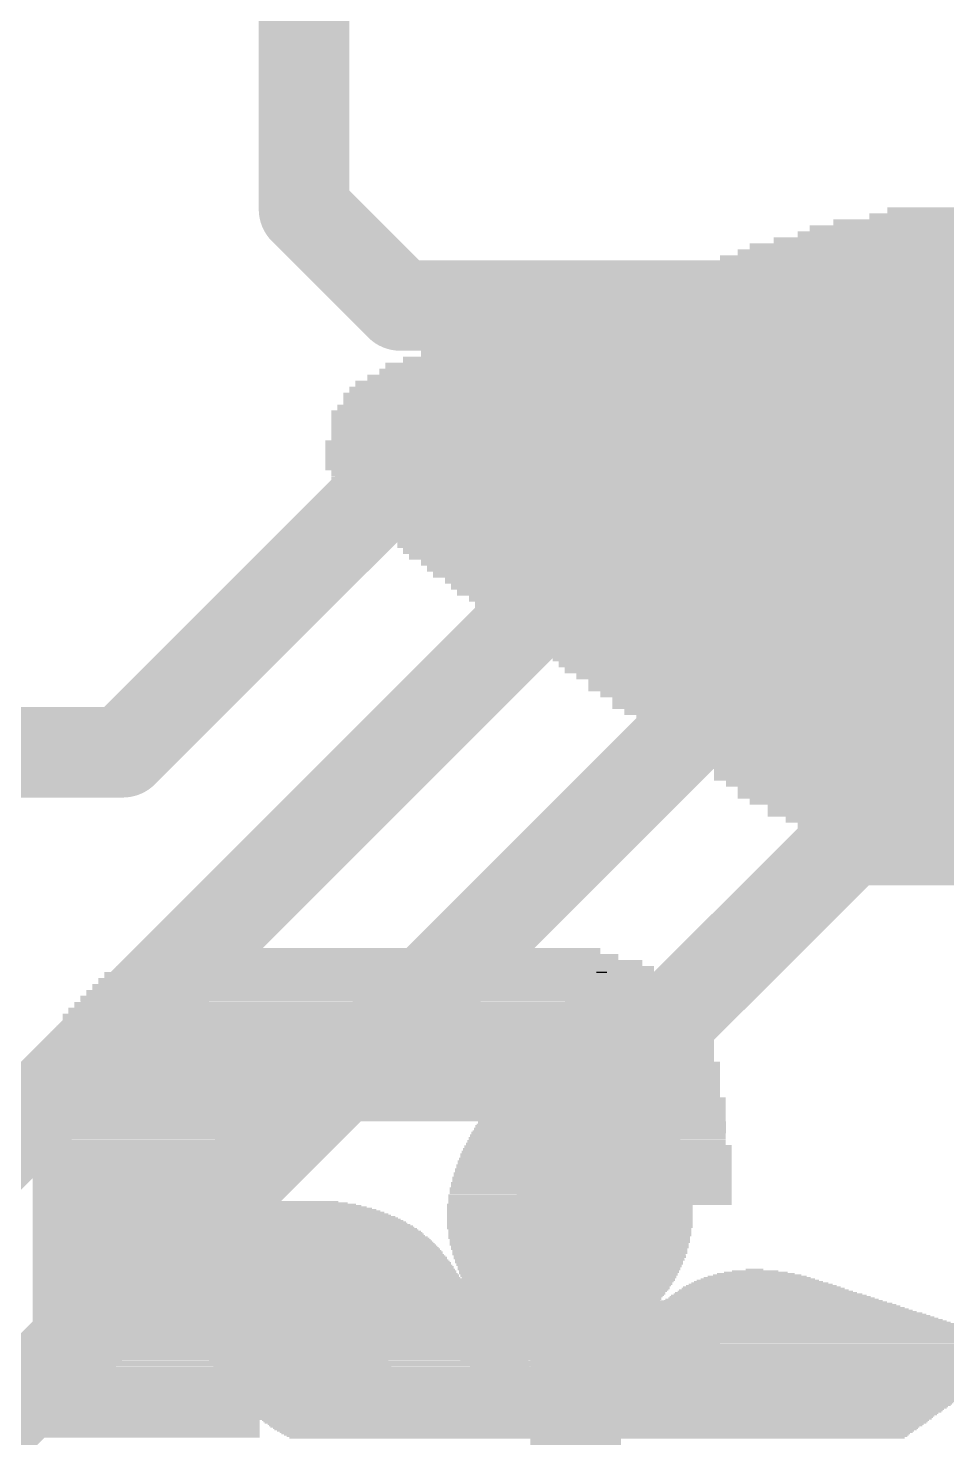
# Model space of a CAD drawing. Extents: x -0.1 to 28.1, y -0.3 to 17.1.
# Drawn here: x 16.244 to 18.821, y 7.22 to 11.176 of the extents above; entities that cross this region are included whole.
import ezdxf

# ---------------------------------------------------------------- set-up
doc = ezdxf.new("R2010")
doc.units = 0
for name, color, linetype in [('1', 12, 'CONTINUOUS'), ('16', 132, 'CONTINUOUS'), ('21', 40, 'CONTINUOUS'), ('22', 4, 'CONTINUOUS')]:
    doc.layers.add(name, color=color, linetype=linetype)

# ---------------------------------------------------------------- blocks, each defined once
blk = doc.blocks.new('RECT')
blk.add_solid([(-0.5, -0.5), (0.5, -0.5), (-0.5, 0.5), (0.5, 0.5)])

msp = doc.modelspace()

# ---------------------------------------------------------------- linework, layer by layer
at = {"layer": '1', "const_width": 0.254}
for points in [[(17.018, 10.668), (17.018, 11.684)], [(17.018, 10.668), (17.288, 10.398)], [(19.4769, 10.398), (17.288, 10.398)], [(17.264, 9.898), (16.51, 9.144)], [(19.4769, 9.898), (17.264, 9.898)], [(16.51, 9.144), (15.306, 9.144)], [(18.55, 8.898), (17.78, 8.128)], [(19.4769, 8.898), (18.55, 8.898)], [(17.78, 1.778), (17.78, 8.128)]]:
    msp.add_lwpolyline(points, dxfattribs=at)
at = {"layer": '1', "const_width": 0.127}
for points in [[(17.0629, 10.7129, 1), (16.9731, 10.6231)], [(16.9545, 10.668, 1), (17.0815, 10.668)], [(17.288, 10.4615, 1), (17.288, 10.3345)], [(17.2431, 10.3531, 1), (17.3329, 10.4429)], [(17.264, 9.9615, 1), (17.264, 9.8345)], [(17.3089, 9.8531, 1), (17.2191, 9.9429)], [(16.51, 9.0805, 1), (16.51, 9.2075)], [(16.4651, 9.1889, 1), (16.5549, 9.0991)], [(18.55, 8.9615, 1), (18.55, 8.8345)], [(18.5949, 8.8531, 1), (18.5051, 8.9429)], [(17.8435, 8.128, 1), (17.7165, 8.128)], [(17.7351, 8.1729, 1), (17.8249, 8.0831)]]:
    msp.add_lwpolyline(points, format="xyb", dxfattribs=at)
at = {"layer": '16', "const_width": 0.254}
for points in [[(18.542, 10.414), (13.97, 5.842)], [(25.146, 10.414), (18.542, 10.414)], [(14.224, 5.334), (18.796, 9.906)], [(18.796, 9.906), (26.162, 9.906)]]:
    msp.add_lwpolyline(points, dxfattribs=at)
at = {"layer": '16', "const_width": 0.127}
for points in [[(18.542, 10.4775, 1), (18.542, 10.3505)], [(18.5869, 10.3691, 1), (18.4971, 10.4589)], [(18.796, 9.9695, 1), (18.796, 9.8425)], [(18.8409, 9.8611, 1), (18.7511, 9.9509)]]:
    msp.add_lwpolyline(points, format="xyb", dxfattribs=at)

# ---------------------------------------------------------------- block references
at = {"layer": '21'}
for p, xscale, yscale in [((17.8569, 8.5077), 0.1143, 0.0038), ((17.8588, 8.5115), 0.1029, 0.0038), ((17.8569, 8.5153), 0.0915, 0.0039), ((17.8568, 8.5192), 0.0762, 0.0038), ((17.8569, 8.523), 0.0609, 0.0038), ((17.853, 8.5268), 0.0305, 0.0038), ((17.853, 8.4658), 0.1753, 0.0038), ((17.855, 8.4734), 0.1715, 0.0038), ((17.855, 8.4696), 0.1715, 0.0038), ((17.8549, 8.4772), 0.1638, 0.0039), ((17.8568, 8.4811), 0.16, 0.0038), ((17.8568, 8.4849), 0.1524, 0.0038), ((17.8568, 8.4925), 0.1448, 0.0038), ((17.8568, 8.4887), 0.1448, 0.0038), ((17.8569, 8.4963), 0.1371, 0.0038), ((17.8569, 8.5001), 0.1295, 0.0038), ((17.8569, 8.5039), 0.1219, 0.0038), ((17.8473, 8.4315), 0.2172, 0.0038), ((17.8473, 8.4277), 0.2172, 0.0038), ((17.8473, 8.4353), 0.2096, 0.0038), ((17.8492, 8.4391), 0.2058, 0.0039), ((17.8512, 8.443), 0.2019, 0.0038), ((17.8493, 8.4468), 0.1981, 0.0038), ((17.8512, 8.4506), 0.1943, 0.0038), ((17.8512, 8.4582), 0.1867, 0.0038), ((17.853, 8.4544), 0.1905, 0.0038), ((17.853, 8.462), 0.1829, 0.0038), ((17.8377, 8.3896), 0.2591, 0.0038), ((17.8397, 8.3858), 0.2629, 0.0038), ((17.8397, 8.3934), 0.2552, 0.0038), ((17.8416, 8.3972), 0.2514, 0.0038), ((17.8416, 8.4049), 0.2438, 0.0038), ((17.8416, 8.401), 0.2438, 0.0039), ((17.8435, 8.4087), 0.24, 0.0038), ((17.8435, 8.4125), 0.2324, 0.0038), ((17.8454, 8.4201), 0.2286, 0.0038), ((17.8454, 8.4163), 0.2286, 0.0038), ((17.8454, 8.4239), 0.221, 0.0038), ((17.8302, 8.3515), 0.2972, 0.0038), ((17.8321, 8.3477), 0.301, 0.0038), ((17.8321, 8.3553), 0.2934, 0.0038), ((17.834, 8.3591), 0.2896, 0.0038), ((17.8321, 8.3629), 0.2857, 0.0039), ((17.834, 8.3668), 0.2819, 0.0038), ((17.8359, 8.3706), 0.2781, 0.0038), ((17.8359, 8.3782), 0.2705, 0.0038), ((17.8359, 8.3744), 0.2705, 0.0038), ((17.8377, 8.382), 0.2667, 0.0038), ((17.8225, 8.3096), 0.3429, 0.0038), ((17.8245, 8.3134), 0.3391, 0.0038), ((17.8245, 8.3172), 0.3315, 0.0038), ((17.8264, 8.3248), 0.3277, 0.0039), ((17.8264, 8.321), 0.3277, 0.0038), ((17.8264, 8.3287), 0.3201, 0.0038), ((17.8283, 8.3363), 0.3163, 0.0038), ((17.8283, 8.3325), 0.3163, 0.0038), ((17.8283, 8.3401), 0.3086, 0.0038), ((17.8302, 8.3439), 0.3048, 0.0038), ((17.8149, 8.2715), 0.381, 0.0038), ((17.8149, 8.2677), 0.381, 0.0038), ((17.8168, 8.2753), 0.3772, 0.0038), ((17.8168, 8.2829), 0.3696, 0.0038), ((17.8187, 8.2791), 0.3734, 0.0038), ((17.8188, 8.2867), 0.3657, 0.0039), ((17.8207, 8.2906), 0.3619, 0.0038), ((17.8207, 8.2982), 0.3543, 0.0038), ((17.8207, 8.2944), 0.3543, 0.0038), ((17.8225, 8.302), 0.3505, 0.0038), ((17.8225, 8.3058), 0.3429, 0.0038), ((17.8073, 8.2296), 0.4268, 0.0038), ((17.8073, 8.2334), 0.4191, 0.0038), ((17.8093, 8.241), 0.4153, 0.0038), ((17.8093, 8.2372), 0.4153, 0.0038), ((17.8092, 8.2448), 0.4076, 0.0038), ((17.8111, 8.2486), 0.4038, 0.0039), ((17.8111, 8.2563), 0.3962, 0.0038), ((17.813, 8.2525), 0.4, 0.0038), ((17.813, 8.2601), 0.3924, 0.0038), ((17.8149, 8.2639), 0.3886, 0.0038), ((17.7978, 8.1877), 0.4686, 0.0038), ((17.7997, 8.1915), 0.4648, 0.0038), ((17.8016, 8.1953), 0.461, 0.0038), ((17.8016, 8.2029), 0.4534, 0.0038), ((17.8016, 8.1991), 0.4534, 0.0038), ((17.8035, 8.2067), 0.4496, 0.0038), ((17.8035, 8.2144), 0.442, 0.0038), ((17.8035, 8.2105), 0.442, 0.0039), ((17.8054, 8.2182), 0.4382, 0.0038), ((17.8054, 8.222), 0.4306, 0.0038), ((17.8073, 8.2258), 0.4268, 0.0038), ((17.7902, 8.1496), 0.5067, 0.0038), ((17.792, 8.1534), 0.5029, 0.0038), ((17.792, 8.161), 0.4953, 0.0038), ((17.794, 8.1572), 0.4991, 0.0038), ((17.794, 8.1648), 0.4915, 0.0038), ((17.7959, 8.1686), 0.4877, 0.0038), ((17.7959, 8.1763), 0.4801, 0.0038), ((17.7959, 8.1724), 0.4801, 0.0039), ((17.7978, 8.1801), 0.4762, 0.0038), ((17.7997, 8.1839), 0.4724, 0.0038), ((17.7844, 8.1115), 0.5487, 0.0038), ((17.7844, 8.1191), 0.5411, 0.0038), ((17.7844, 8.1153), 0.5411, 0.0038), ((17.7864, 8.1229), 0.5373, 0.0038), ((17.7864, 8.1267), 0.5295, 0.0038), ((17.7883, 8.1343), 0.5257, 0.0039), ((17.7883, 8.1305), 0.5257, 0.0038), ((17.7883, 8.1382), 0.5181, 0.0038), ((17.7902, 8.142), 0.5143, 0.0038), ((17.792, 8.1458), 0.5105, 0.0038), ((17.7768, 8.0696), 0.5867, 0.0038), ((17.7788, 8.0772), 0.5829, 0.0038), ((17.7788, 8.0734), 0.5829, 0.0038), ((17.7788, 8.081), 0.5753, 0.0038), ((17.7807, 8.0886), 0.5715, 0.0038), ((17.7807, 8.0848), 0.5715, 0.0038), ((17.7807, 8.0962), 0.5639, 0.0039), ((17.7807, 8.0924), 0.5639, 0.0038), ((17.7826, 8.1001), 0.5601, 0.0038), ((17.7826, 8.1077), 0.5525, 0.0038), ((17.7826, 8.1039), 0.5525, 0.0038), ((17.773, 8.0315), 0.6172, 0.0038), ((17.7749, 8.0391), 0.6134, 0.0038), ((17.7749, 8.0353), 0.6134, 0.0038), ((17.7749, 8.0467), 0.6058, 0.0038), ((17.7749, 8.0429), 0.6058, 0.0038), ((17.7749, 8.0543), 0.5982, 0.0038), ((17.7768, 8.0505), 0.602, 0.0038), ((17.7768, 8.062), 0.5944, 0.0038), ((17.7768, 8.0582), 0.5944, 0.0039), ((17.7768, 8.0658), 0.5867, 0.0038), ((17.7712, 7.9972), 0.6439, 0.0038), ((17.7712, 7.9934), 0.6439, 0.0038), ((17.7711, 8.0048), 0.6362, 0.0038), ((17.7731, 8.001), 0.6401, 0.0038), ((17.773, 8.0162), 0.6324, 0.0038), ((17.773, 8.0124), 0.6324, 0.0038), ((17.773, 8.0086), 0.6324, 0.0038), ((17.773, 8.0239), 0.6248, 0.0038), ((17.773, 8.0201), 0.6248, 0.0039), ((17.7749, 8.0277), 0.621, 0.0038), ((17.7673, 7.9515), 0.6668, 0.0038), ((17.7692, 7.9629), 0.663, 0.0038), ((17.7692, 7.9591), 0.663, 0.0038), ((17.7692, 7.9553), 0.663, 0.0038), ((17.7692, 7.9743), 0.6554, 0.0038), ((17.7692, 7.9705), 0.6554, 0.0038), ((17.7711, 7.9667), 0.6592, 0.0038), ((17.7712, 7.9858), 0.6515, 0.0038), ((17.7712, 7.982), 0.6515, 0.0039), ((17.7712, 7.9781), 0.6515, 0.0038), ((17.7712, 7.9896), 0.6439, 0.0038), ((17.7654, 7.921), 0.6782, 0.0038), ((17.7673, 7.9172), 0.682, 0.0038), ((17.7673, 7.9134), 0.682, 0.0038), ((17.7673, 7.9362), 0.6744, 0.0038), ((17.7673, 7.9324), 0.6744, 0.0038), ((17.7673, 7.9286), 0.6744, 0.0038), ((17.7673, 7.9248), 0.6744, 0.0038), ((17.7692, 7.9477), 0.6706, 0.0038), ((17.7692, 7.9439), 0.6706, 0.0039), ((17.7692, 7.94), 0.6706, 0.0038), ((16.8644, 7.8715), 0.6287, 0.0038), ((16.8605, 7.8753), 0.6058, 0.0038), ((16.8529, 7.8791), 0.5754, 0.0038), ((16.8453, 7.8829), 0.5372, 0.0038), ((16.7577, 7.8867), 0.3009, 0.0038), ((17.7635, 7.8753), 0.6896, 0.0038), ((17.7635, 7.8715), 0.6896, 0.0038), ((17.7654, 7.9019), 0.6858, 0.0038), ((17.7654, 7.8981), 0.6858, 0.0038), ((17.7654, 7.8943), 0.6858, 0.0038), ((17.7654, 7.8905), 0.6858, 0.0038), ((17.7654, 7.8867), 0.6858, 0.0038), ((17.7654, 7.8829), 0.6858, 0.0038), ((17.7654, 7.8791), 0.6858, 0.0038), ((17.7673, 7.9096), 0.682, 0.0038), ((17.7673, 7.9058), 0.682, 0.0039), ((16.9005, 7.8372), 0.762, 0.0038), ((16.9043, 7.8334), 0.7696, 0.0038), ((16.8986, 7.841), 0.7506, 0.0038), ((16.891, 7.8486), 0.7278, 0.0038), ((16.8948, 7.8448), 0.7354, 0.0038), ((16.8872, 7.8524), 0.7124, 0.0038), ((16.8777, 7.86), 0.6858, 0.0038), ((16.8834, 7.8562), 0.6972, 0.0038), ((16.8739, 7.8638), 0.6705, 0.0038), ((16.87, 7.8677), 0.6477, 0.0039), ((17.7635, 7.8677), 0.6896, 0.0039), ((17.7635, 7.8638), 0.6896, 0.0038), ((17.7635, 7.86), 0.6896, 0.0038), ((17.7635, 7.8562), 0.6896, 0.0038), ((17.7635, 7.8524), 0.6896, 0.0038), ((17.7635, 7.8486), 0.6896, 0.0038), ((17.7635, 7.8448), 0.6896, 0.0038), ((17.7635, 7.841), 0.6896, 0.0038), ((17.7635, 7.8372), 0.6896, 0.0038), ((17.7635, 7.8334), 0.6896, 0.0038), ((16.9291, 7.7953), 0.842, 0.0038), ((16.9177, 7.8143), 0.8115, 0.0038), ((16.9196, 7.8105), 0.8153, 0.0038), ((16.9234, 7.8067), 0.823, 0.0038), ((16.9253, 7.8029), 0.8268, 0.0038), ((16.9291, 7.7991), 0.8344, 0.0038), ((16.9139, 7.8181), 0.8039, 0.0038), ((16.9101, 7.8257), 0.7887, 0.0038), ((16.912, 7.8219), 0.7925, 0.0038), ((16.9081, 7.8296), 0.7773, 0.0039), ((17.7635, 7.8296), 0.6896, 0.0039), ((17.7635, 7.8257), 0.6896, 0.0038), ((17.7635, 7.8219), 0.6896, 0.0038), ((17.7635, 7.8181), 0.6896, 0.0038), ((17.7635, 7.8143), 0.6896, 0.0038), ((17.7635, 7.8105), 0.6896, 0.0038), ((17.7616, 7.8067), 0.6858, 0.0038), ((17.7635, 7.8029), 0.682, 0.0038), ((17.7635, 7.7991), 0.682, 0.0038), ((17.7635, 7.7953), 0.682, 0.0038), ((16.9329, 7.7915), 0.842, 0.0039), ((16.9348, 7.7876), 0.8458, 0.0038), ((16.9386, 7.7838), 0.8534, 0.0038), ((16.9406, 7.78), 0.8573, 0.0038), ((16.9425, 7.7762), 0.8611, 0.0038), ((16.9462, 7.7724), 0.8611, 0.0038), ((16.9482, 7.7686), 0.8649, 0.0038), ((16.9501, 7.7648), 0.8687, 0.0038), ((16.9538, 7.761), 0.8687, 0.0038), ((16.9558, 7.7572), 0.8725, 0.0038), ((16.9596, 7.7534), 0.8725, 0.0039), ((17.7635, 7.7915), 0.682, 0.0039), ((17.7635, 7.7876), 0.682, 0.0038), ((17.7616, 7.7838), 0.6782, 0.0038), ((17.7616, 7.78), 0.6782, 0.0038), ((17.7635, 7.7762), 0.6744, 0.0038), ((17.7635, 7.7724), 0.6744, 0.0038), ((17.7635, 7.7686), 0.6744, 0.0038), ((17.7616, 7.7648), 0.6706, 0.0038), ((17.7616, 7.761), 0.6706, 0.0038), ((17.7635, 7.7572), 0.6668, 0.0038), ((17.7635, 7.7534), 0.6668, 0.0039), ((16.9614, 7.7495), 0.8763, 0.0038), ((16.9653, 7.7457), 0.8763, 0.0038), ((16.9691, 7.7419), 0.8763, 0.0038), ((16.9691, 7.7381), 0.8763, 0.0038), ((16.973, 7.7343), 0.8763, 0.0038), ((16.9767, 7.7305), 0.8763, 0.0038), ((16.9787, 7.7267), 0.8801, 0.0038), ((16.9806, 7.7229), 0.8763, 0.0038), ((16.9843, 7.7191), 0.8763, 0.0038), ((16.9863, 7.7153), 0.8801, 0.0039), ((17.7616, 7.7495), 0.663, 0.0038), ((17.7635, 7.7457), 0.6592, 0.0038), ((17.7635, 7.7419), 0.6592, 0.0038), ((17.7635, 7.7381), 0.6592, 0.0038), ((17.7615, 7.7343), 0.6553, 0.0038), ((17.7615, 7.7229), 0.6477, 0.0038), ((17.7635, 7.7305), 0.6515, 0.0038), ((17.7635, 7.7267), 0.6515, 0.0038), ((17.7635, 7.7191), 0.6439, 0.0038), ((17.7615, 7.7153), 0.6401, 0.0039), ((16.9901, 7.7114), 0.8801, 0.0038), ((16.9919, 7.7076), 0.8763, 0.0038), ((16.9958, 7.7038), 0.8763, 0.0038), ((16.9977, 7.7), 0.8801, 0.0038), ((16.9995, 7.6962), 0.8763, 0.0038), ((17.0034, 7.6924), 0.8763, 0.0038), ((17.0072, 7.6886), 0.8763, 0.0038), ((17.0072, 7.6848), 0.8763, 0.0038), ((17.0111, 7.681), 0.8763, 0.0038), ((17.0148, 7.6772), 0.8763, 0.0039), ((17.7615, 7.7114), 0.6401, 0.0038), ((17.5845, 7.7076), 0.2781, 0.0038), ((17.5807, 7.7038), 0.2705, 0.0038), ((17.5807, 7.7), 0.2629, 0.0038), ((17.5787, 7.6962), 0.259, 0.0038), ((17.5768, 7.6924), 0.2552, 0.0038), ((17.5768, 7.6886), 0.2476, 0.0038), ((17.5749, 7.6848), 0.2438, 0.0038), ((17.573, 7.681), 0.24, 0.0038), ((17.5749, 7.6772), 0.2362, 0.0039), ((17.9178, 7.7076), 0.3276, 0.0038), ((17.9178, 7.7038), 0.32, 0.0038), ((17.9197, 7.7), 0.3162, 0.0038), ((17.9197, 7.6962), 0.3086, 0.0038), ((17.9216, 7.6924), 0.3048, 0.0038), ((17.9197, 7.6886), 0.301, 0.0038), ((17.9216, 7.6848), 0.2972, 0.0038), ((17.9197, 7.681), 0.2934, 0.0038), ((17.9216, 7.6772), 0.2896, 0.0039), ((18.2892, 7.6772), 0.2477, 0.0039), ((18.2855, 7.681), 0.2171, 0.0038), ((18.2855, 7.6848), 0.1791, 0.0038), ((18.2836, 7.6886), 0.1295, 0.0038), ((18.2817, 7.6924), 0.0495, 0.0038), ((17.0148, 7.6733), 0.8763, 0.0038), ((17.0187, 7.6695), 0.8763, 0.0038), ((17.1349, 7.6657), 1.1011, 0.0038), ((17.1349, 7.6619), 1.0935, 0.0038), ((17.1349, 7.6581), 1.0935, 0.0038), ((17.1349, 7.6543), 1.0859, 0.0038), ((17.1367, 7.6505), 1.0821, 0.0038), ((17.1367, 7.6467), 1.0745, 0.0038), ((17.1367, 7.6429), 1.0745, 0.0038), ((17.1367, 7.6391), 1.0668, 0.0039), ((17.1387, 7.6352), 1.0629, 0.0038), ((17.573, 7.6733), 0.2324, 0.0038), ((17.573, 7.6695), 0.2248, 0.0038), ((17.9197, 7.6733), 0.2858, 0.0038), ((17.9197, 7.6695), 0.2858, 0.0038), ((17.9197, 7.6657), 0.2782, 0.0038), ((17.9197, 7.6619), 0.2782, 0.0038), ((17.9178, 7.6581), 0.2744, 0.0038), ((17.9178, 7.6543), 0.2667, 0.0038), ((17.9178, 7.6505), 0.2667, 0.0038), ((17.9159, 7.6467), 0.2629, 0.0038), ((17.9139, 7.6429), 0.2591, 0.0038), ((17.9139, 7.6391), 0.2591, 0.0039), ((17.9121, 7.6352), 0.2553, 0.0038), ((18.3083, 7.6352), 0.4762, 0.0038), ((18.3064, 7.6391), 0.4572, 0.0039), ((18.3026, 7.6429), 0.442, 0.0038), ((18.3007, 7.6467), 0.423, 0.0038), ((18.2988, 7.6505), 0.4038, 0.0038), ((18.2969, 7.6543), 0.3848, 0.0038), ((18.2931, 7.6581), 0.362, 0.0038), ((18.2912, 7.6619), 0.3429, 0.0038), ((18.2912, 7.6657), 0.32, 0.0038), ((18.2893, 7.6695), 0.301, 0.0038), ((18.2892, 7.6733), 0.2781, 0.0038), ((17.1406, 7.6314), 1.0591, 0.0038), ((17.1387, 7.6276), 1.0553, 0.0038), ((17.1406, 7.6238), 1.0515, 0.0038), ((17.1406, 7.62), 1.0439, 0.0038), ((17.1406, 7.6162), 1.0439, 0.0038), ((17.1425, 7.6124), 1.0401, 0.0038), ((17.1425, 7.6086), 1.0325, 0.0038), ((17.1443, 7.6048), 1.0287, 0.0038), ((17.1443, 7.601), 1.0287, 0.0039), ((17.1463, 7.5971), 1.0249, 0.0038), ((17.9121, 7.6314), 0.2476, 0.0038), ((17.9102, 7.6276), 0.2438, 0.0038), ((17.9102, 7.6238), 0.2438, 0.0038), ((17.9083, 7.62), 0.24, 0.0038), ((17.9064, 7.6162), 0.2362, 0.0038), ((17.9045, 7.6124), 0.2324, 0.0038), ((17.9045, 7.6086), 0.2324, 0.0038), ((17.9026, 7.6048), 0.2286, 0.0038), ((17.8987, 7.5971), 0.2209, 0.0038), ((17.9007, 7.601), 0.2247, 0.0039), ((18.3446, 7.5971), 0.6477, 0.0038), ((18.3388, 7.601), 0.6286, 0.0039), ((18.335, 7.6048), 0.6134, 0.0038), ((18.3312, 7.6086), 0.5982, 0.0038), ((18.3293, 7.6124), 0.5791, 0.0038), ((18.3255, 7.6162), 0.5639, 0.0038), ((18.3217, 7.62), 0.5487, 0.0038), ((18.3198, 7.6238), 0.5295, 0.0038), ((18.3141, 7.6276), 0.5105, 0.0038), ((18.3122, 7.6314), 0.4915, 0.0038), ((17.1463, 7.5933), 1.0173, 0.0038), ((17.1482, 7.5895), 1.0135, 0.0038), ((17.1482, 7.5857), 1.0135, 0.0038), ((17.1501, 7.5819), 1.0096, 0.0038), ((17.1501, 7.5781), 1.002, 0.0038), ((17.152, 7.5743), 0.9982, 0.0038), ((17.152, 7.5705), 0.9982, 0.0038), ((17.1539, 7.5667), 0.9944, 0.0038), ((17.1558, 7.5629), 0.9906, 0.0039), ((17.1539, 7.559), 0.9868, 0.0038), ((17.1558, 7.5552), 0.983, 0.0038), ((17.8969, 7.5933), 0.2171, 0.0038), ((17.8969, 7.5895), 0.2171, 0.0038), ((18.2569, 7.5781), 0.9372, 0.0038), ((18.2626, 7.5743), 0.9486, 0.0038), ((18.2703, 7.5705), 0.9639, 0.0038), ((18.2874, 7.559), 0.9982, 0.0038), ((18.2931, 7.5552), 1.0096, 0.0038), ((17.895, 7.5857), 0.2133, 0.0038), ((17.8931, 7.5819), 0.2095, 0.0038), ((18.276, 7.5667), 0.9753, 0.0038), ((18.2817, 7.5629), 0.9867, 0.0039), ((18.3578, 7.5819), 0.7125, 0.0038), ((18.3541, 7.5857), 0.6973, 0.0038), ((18.3502, 7.5895), 0.682, 0.0038), ((18.3464, 7.5933), 0.6668, 0.0038), ((17.1577, 7.5514), 0.9792, 0.0038), ((17.1596, 7.5476), 0.9754, 0.0038), ((17.1596, 7.5438), 0.9754, 0.0038), ((17.1615, 7.54), 0.9716, 0.0038), ((17.1634, 7.5362), 0.9678, 0.0038), ((17.1635, 7.5324), 0.9601, 0.0038), ((17.1635, 7.5286), 0.9601, 0.0038), ((17.1654, 7.5248), 0.9563, 0.0039), ((17.1672, 7.5209), 0.9525, 0.0038), ((17.1692, 7.5171), 0.9487, 0.0038), ((18.3388, 7.5209), 1.1164, 0.0038), ((18.3426, 7.5171), 1.124, 0.0038), ((18.3273, 7.5324), 1.0859, 0.0038), ((18.3026, 7.5476), 1.0364, 0.0038), ((18.3083, 7.5438), 1.0478, 0.0038), ((18.3159, 7.54), 1.063, 0.0038), ((18.3217, 7.5362), 1.0745, 0.0038), ((18.3312, 7.5286), 1.0935, 0.0038), ((18.3369, 7.5248), 1.1049, 0.0039), ((18.2988, 7.5514), 1.021, 0.0038), ((17.1692, 7.5133), 0.9487, 0.0038), ((17.1711, 7.5095), 0.9449, 0.0038), ((17.173, 7.5057), 0.9411, 0.0038), ((17.1748, 7.5019), 0.9373, 0.0038), ((17.1748, 7.4981), 0.9373, 0.0038), ((17.1768, 7.4943), 0.9335, 0.0038), ((17.1787, 7.4905), 0.9297, 0.0038), ((17.1787, 7.4867), 0.9297, 0.0039), ((17.0034, 7.4828), 0.5715, 0.0038), ((16.9977, 7.479), 0.5524, 0.0038), ((17.4873, 7.4828), 0.3124, 0.0038), ((17.4987, 7.479), 0.2896, 0.0038), ((18.3559, 7.479), 1.1659, 0.0038), ((18.3541, 7.4867), 1.1621, 0.0039), ((18.3541, 7.4828), 1.1621, 0.0038), ((18.3502, 7.5019), 1.1468, 0.0038), ((18.3521, 7.4981), 1.1506, 0.0038), ((18.3521, 7.4943), 1.1506, 0.0038), ((18.3541, 7.4905), 1.1545, 0.0038), ((18.3445, 7.5133), 1.1278, 0.0038), ((18.3483, 7.5095), 1.1354, 0.0038), ((18.3502, 7.5057), 1.1392, 0.0038), ((16.9958, 7.4752), 0.541, 0.0038), ((16.9939, 7.4714), 0.5372, 0.0038), ((16.9939, 7.4676), 0.5296, 0.0038), ((16.9958, 7.4638), 0.5258, 0.0038), ((16.9958, 7.46), 0.5182, 0.0038), ((16.9958, 7.4562), 0.5182, 0.0038), ((16.9977, 7.4524), 0.5144, 0.0038), ((16.9996, 7.4486), 0.5106, 0.0039), ((17.0015, 7.4447), 0.5068, 0.0038), ((17.0015, 7.4409), 0.5068, 0.0038), ((17.0034, 7.4371), 0.503, 0.0038), ((17.5064, 7.4752), 0.2743, 0.0038), ((17.5121, 7.4714), 0.2629, 0.0038), ((17.5177, 7.4676), 0.2515, 0.0038), ((17.5235, 7.4638), 0.2401, 0.0038), ((17.5273, 7.46), 0.2324, 0.0038), ((17.533, 7.4562), 0.221, 0.0038), ((17.5368, 7.4524), 0.2134, 0.0038), ((17.5425, 7.4486), 0.2096, 0.0039), ((17.5464, 7.4447), 0.2019, 0.0038), ((17.5502, 7.4409), 0.1943, 0.0038), ((17.5521, 7.4371), 0.1905, 0.0038), ((18.3522, 7.4409), 1.1887, 0.0038), ((18.3522, 7.4371), 1.1887, 0.0038), ((18.3522, 7.4524), 1.1811, 0.0038), ((18.3522, 7.4486), 1.1811, 0.0039), ((18.3541, 7.4447), 1.1849, 0.0038), ((18.3541, 7.46), 1.1773, 0.0038), ((18.3541, 7.4562), 1.1773, 0.0038), ((18.3559, 7.4676), 1.1735, 0.0038), ((18.3559, 7.4638), 1.1735, 0.0038), ((18.3541, 7.4714), 1.1697, 0.0038), ((18.3559, 7.4752), 1.1659, 0.0038), ((17.0053, 7.4333), 0.4992, 0.0038), ((17.0072, 7.4295), 0.503, 0.0038), ((17.0092, 7.4257), 0.4991, 0.0038), ((17.013, 7.4219), 0.4991, 0.0038), ((17.0148, 7.4181), 0.4953, 0.0038), ((17.0168, 7.4143), 0.4991, 0.0038), ((17.0206, 7.4104), 0.4991, 0.0039), ((17.0224, 7.4066), 0.4953, 0.0038), ((17.0263, 7.4028), 0.4953, 0.0038), ((17.0282, 7.399), 0.4991, 0.0038), ((17.5558, 7.4333), 0.1829, 0.0038), ((17.5616, 7.4295), 0.1791, 0.0038), ((17.5634, 7.4257), 0.1753, 0.0038), ((17.5673, 7.4219), 0.1676, 0.0038), ((17.5692, 7.4181), 0.1638, 0.0038), ((17.5749, 7.4143), 0.16, 0.0038), ((17.5768, 7.4104), 0.1562, 0.0039), ((17.5787, 7.4066), 0.1524, 0.0038), ((17.5844, 7.4028), 0.1486, 0.0038), ((17.5863, 7.399), 0.1448, 0.0038), ((18.335, 7.399), 1.2002, 0.0038), ((18.3388, 7.4066), 1.2002, 0.0038), ((18.3388, 7.4028), 1.2002, 0.0038), ((18.3407, 7.4104), 1.1964, 0.0039), ((18.3445, 7.4181), 1.1964, 0.0038), ((18.3445, 7.4143), 1.1964, 0.0038), ((18.3465, 7.4257), 1.1925, 0.0038), ((18.3465, 7.4219), 1.1925, 0.0038), ((18.3503, 7.4333), 1.1925, 0.0038), ((18.3503, 7.4295), 1.1925, 0.0038), ((17.032, 7.3952), 0.4991, 0.0038), ((17.0358, 7.3914), 0.4991, 0.0038), ((17.0415, 7.3838), 0.503, 0.0038), ((17.0396, 7.3876), 0.4991, 0.0038), ((17.0453, 7.38), 0.503, 0.0038), ((17.0492, 7.3762), 0.5029, 0.0038), ((17.0511, 7.3723), 0.5067, 0.0039), ((17.0549, 7.3685), 0.5067, 0.0038), ((17.0587, 7.3647), 0.5067, 0.0038), ((17.0644, 7.3609), 0.5105, 0.0038), ((17.0681, 7.3571), 0.5105, 0.0038), ((17.5901, 7.3952), 0.1448, 0.0038), ((17.5939, 7.3914), 0.1447, 0.0038), ((17.5959, 7.3876), 0.1409, 0.0038), ((17.5997, 7.3838), 0.1409, 0.0038), ((17.6035, 7.38), 0.141, 0.0038), ((17.6092, 7.3762), 0.1448, 0.0038), ((18.2264, 7.3723), 1.3716, 0.0039), ((17.7521, 7.3685), 0.4153, 0.0038), ((17.7425, 7.3647), 0.3886, 0.0038), ((17.733, 7.3609), 0.3696, 0.0038), ((17.7273, 7.3571), 0.3506, 0.0038), ((18.3121, 7.3762), 1.2078, 0.0038), ((18.3178, 7.38), 1.2039, 0.0038), ((18.3217, 7.3838), 1.2039, 0.0038), ((18.3255, 7.3876), 1.2039, 0.0038), ((18.3293, 7.3914), 1.204, 0.0038), ((18.3312, 7.3952), 1.2002, 0.0038), ((18.4836, 7.3685), 0.8496, 0.0038), ((18.4912, 7.3647), 0.8268, 0.0038), ((18.4931, 7.3609), 0.8078, 0.0038), ((18.4951, 7.3571), 0.7963, 0.0038), ((17.072, 7.3533), 0.5182, 0.0038), ((17.0758, 7.3495), 0.5182, 0.0038), ((17.0815, 7.3457), 0.522, 0.0038), ((17.0853, 7.3419), 0.522, 0.0038), ((17.091, 7.3381), 0.5258, 0.0038), ((17.0948, 7.3342), 0.5258, 0.0039), ((17.1006, 7.3304), 0.5295, 0.0038), ((17.1063, 7.3266), 0.5334, 0.0038), ((17.112, 7.3228), 0.5372, 0.0038), ((17.1177, 7.319), 0.541, 0.0038), ((17.7234, 7.3533), 0.3353, 0.0038), ((17.7178, 7.3495), 0.3239, 0.0038), ((17.714, 7.3457), 0.3086, 0.0038), ((17.7102, 7.3419), 0.3009, 0.0038), ((17.7082, 7.3381), 0.2895, 0.0038), ((17.7045, 7.3342), 0.2819, 0.0039), ((17.7006, 7.3304), 0.2743, 0.0038), ((17.6969, 7.3266), 0.2667, 0.0038), ((17.695, 7.3228), 0.2629, 0.0038), ((17.6911, 7.319), 0.2552, 0.0038), ((18.4969, 7.3533), 0.7848, 0.0038), ((18.4969, 7.3495), 0.7696, 0.0038), ((18.4969, 7.3457), 0.762, 0.0038), ((18.4969, 7.3419), 0.7544, 0.0038), ((18.495, 7.3381), 0.743, 0.0038), ((18.495, 7.3342), 0.7354, 0.0039), ((18.4931, 7.3304), 0.7316, 0.0038), ((18.4893, 7.3266), 0.7239, 0.0038), ((18.4873, 7.3228), 0.7201, 0.0038), ((18.4836, 7.319), 0.7125, 0.0038), ((17.1215, 7.3152), 0.5486, 0.0038), ((17.1291, 7.3114), 0.5563, 0.0038), ((17.1349, 7.3076), 0.5601, 0.0038), ((17.1443, 7.3038), 0.5639, 0.0038), ((17.1501, 7.3), 0.5677, 0.0038), ((17.1596, 7.2961), 0.5792, 0.0039), ((17.1692, 7.2923), 0.5905, 0.0038), ((17.1825, 7.2885), 0.6096, 0.0038), ((17.3368, 7.2847), 0.9106, 0.0038), ((17.3387, 7.2809), 0.9068, 0.0038), ((17.6607, 7.2885), 0.2629, 0.0038), ((17.6701, 7.2923), 0.2515, 0.0038), ((17.674, 7.2961), 0.2439, 0.0039), ((17.6777, 7.3), 0.2439, 0.0038), ((17.6835, 7.3076), 0.2476, 0.0038), ((17.6816, 7.3038), 0.2438, 0.0038), ((17.6892, 7.3152), 0.2514, 0.0038), ((17.6873, 7.3114), 0.2476, 0.0038), ((18.4455, 7.2809), 0.682, 0.0038), ((18.4512, 7.2847), 0.6858, 0.0038), ((18.455, 7.2885), 0.6858, 0.0038), ((18.4607, 7.2923), 0.6896, 0.0038), ((18.4664, 7.3), 0.6934, 0.0038), ((18.4645, 7.2961), 0.6896, 0.0039), ((18.4721, 7.3038), 0.6973, 0.0038), ((18.4817, 7.3152), 0.7087, 0.0038), ((18.4797, 7.3114), 0.7049, 0.0038), ((18.476, 7.3076), 0.6973, 0.0038), ((17.3406, 7.2771), 0.903, 0.0038), ((17.3444, 7.2733), 0.8954, 0.0038), ((17.3463, 7.2695), 0.8916, 0.0038), ((17.3482, 7.2657), 0.8878, 0.0038), ((17.352, 7.2619), 0.8878, 0.0038), ((17.3559, 7.2581), 0.8801, 0.0039), ((17.3597, 7.2542), 0.8801, 0.0038), ((17.3635, 7.2504), 0.8801, 0.0038), ((17.3711, 7.2466), 0.8801, 0.0038), ((17.3768, 7.2428), 0.8839, 0.0038), ((17.3844, 7.239), 0.884, 0.0038), ((18.3693, 7.239), 0.7201, 0.0038), ((18.3807, 7.2428), 0.7124, 0.0038), ((18.3884, 7.2466), 0.7049, 0.0038), ((18.3959, 7.2504), 0.6973, 0.0038), ((18.4036, 7.2542), 0.6972, 0.0038), ((18.4093, 7.2581), 0.6934, 0.0039), ((18.4188, 7.2619), 0.6896, 0.0038), ((18.4226, 7.2657), 0.6896, 0.0038), ((18.4283, 7.2695), 0.6858, 0.0038), ((18.436, 7.2733), 0.6858, 0.0038), ((18.4398, 7.2771), 0.6858, 0.0038), ((17.3921, 7.2352), 0.8839, 0.0038), ((17.4016, 7.2314), 0.8953, 0.0038), ((17.4187, 7.2276), 0.9144, 0.0038), ((17.8397, 7.2238), 1.7412, 0.0038), ((17.8397, 7.22), 1.726, 0.0039), ((18.3293, 7.2276), 0.7696, 0.0038), ((18.3464, 7.2314), 0.743, 0.0038), ((18.3598, 7.2352), 0.7315, 0.0038)]:
    msp.add_blockref('RECT', p, dxfattribs=dict(at, xscale=xscale, yscale=yscale))
at = {"layer": '22', "rotation": 180}
for p, xscale, yscale in [((18.8887, 10.6482), 0.57, 0.0168), ((18.8887, 10.665), 0.4694, 0.0167), ((18.8636, 10.5979), 0.922, 0.0168), ((18.872, 10.6147), 0.8717, 0.0167), ((18.8803, 10.6314), 0.7544, 0.0168), ((18.8384, 10.5644), 1.14, 0.0168), ((18.8552, 10.5812), 1.0394, 0.0167), ((18.8217, 10.5309), 1.2741, 0.0167), ((18.83, 10.5476), 1.1903, 0.0168), ((18.7797, 10.4806), 1.5255, 0.0167), ((18.7965, 10.4973), 1.425, 0.0168), ((18.8049, 10.5141), 1.3746, 0.0168), ((18.7546, 10.447), 1.6428, 0.0168), ((18.763, 10.4638), 1.5926, 0.0168), ((19.0061, 10.3967), 2.4811, 0.0168), ((18.7127, 10.4135), 1.8273, 0.0168), ((19.0564, 10.4303), 2.3805, 0.0167), ((18.9642, 10.3632), 2.5649, 0.0168), ((18.9809, 10.38), 2.5314, 0.0167), ((18.8971, 10.3297), 2.699, 0.0168), ((18.9306, 10.3465), 2.632, 0.0167), ((18.8217, 10.2794), 2.8499, 0.0168), ((18.8468, 10.2962), 2.7996, 0.0167), ((18.8803, 10.3129), 2.7325, 0.0168), ((18.7714, 10.2459), 2.9505, 0.0167), ((18.7965, 10.2626), 2.9002, 0.0168), ((18.7462, 10.2123), 3.0343, 0.0168), ((18.7462, 10.2291), 3.0008, 0.0168), ((18.7044, 10.1621), 3.1181, 0.0167), ((18.7127, 10.1788), 3.1014, 0.0168), ((18.7294, 10.1956), 3.0679, 0.0167), ((18.6959, 10.1453), 3.1349, 0.0168), ((18.7043, 10.1285), 3.1516, 0.0168), ((18.6876, 10.095), 3.1851, 0.0168), ((18.6959, 10.1118), 3.1684, 0.0167), ((18.6959, 10.0782), 3.2019, 0.0168), ((18.6959, 10.0615), 3.2019, 0.0167), ((18.6959, 10.0447), 3.2019, 0.0168), ((18.6959, 10.0112), 3.2354, 0.0167), ((18.7043, 10.0279), 3.2186, 0.0168), ((18.6959, 9.9944), 3.2354, 0.0168), ((18.7043, 9.9776), 3.2522, 0.0168), ((18.7127, 9.9609), 3.269, 0.0167), ((18.7127, 9.9441), 3.269, 0.0168), ((18.7294, 9.9274), 3.2689, 0.0167), ((18.7294, 9.9106), 3.2689, 0.0168), ((18.7379, 9.8938), 3.2857, 0.0168), ((18.7546, 9.8771), 3.2858, 0.0167), ((18.763, 9.8603), 3.269, 0.0168), ((18.7714, 9.8435), 3.2857, 0.0168), ((18.7965, 9.8268), 3.3025, 0.0167), ((18.8217, 9.81), 3.3193, 0.0168), ((18.3439, 9.7932), 2.3302, 0.0168), ((18.3188, 9.7765), 2.2129, 0.0167), ((18.3188, 9.7597), 2.1793, 0.0168), ((18.302, 9.743), 2.1123, 0.0167), ((18.3103, 9.7262), 2.0619, 0.0168), ((18.3103, 9.7094), 2.0285, 0.0168), ((18.3188, 9.6927), 2.0117, 0.0167), ((18.3271, 9.6759), 1.9614, 0.0168), ((18.3355, 9.6591), 1.9446, 0.0168), ((18.3523, 9.6424), 1.9447, 0.0167), ((18.3691, 9.6256), 1.9111, 0.0168), ((18.3774, 9.6088), 1.8944, 0.0168), ((18.4026, 9.5921), 1.9111, 0.0167), ((18.4277, 9.5753), 1.8944, 0.0168), ((18.4361, 9.5585), 1.8776, 0.0168), ((18.4696, 9.5418), 1.8776, 0.0167), ((18.4947, 9.525), 1.8943, 0.0168), ((18.5115, 9.5083), 1.8943, 0.0167), ((18.5535, 9.4915), 1.9111, 0.0168), ((18.5953, 9.4747), 1.9279, 0.0168), ((18.6121, 9.458), 1.9614, 0.0167), ((18.6624, 9.4412), 1.995, 0.0168), ((18.6959, 9.4244), 2.0284, 0.0168), ((18.8049, 9.4077), 2.1793, 0.0167), ((20.0957, 9.3909), 4.7274, 0.0168), ((20.0958, 9.3741), 4.6939, 0.0168), ((20.0957, 9.3574), 4.6268, 0.0167), ((20.079, 9.3406), 4.5263, 0.0168), ((20.0706, 9.3239), 4.5095, 0.0167), ((20.0538, 9.3071), 4.409, 0.0168), ((20.0287, 9.2903), 4.2916, 0.0168), ((19.9952, 9.2736), 4.2245, 0.0167), ((19.3749, 9.2568), 2.9169, 0.0168), ((19.3749, 9.24), 2.8499, 0.0168), ((19.3749, 9.2233), 2.8163, 0.0167), ((19.3833, 9.2065), 2.7995, 0.0168), ((19.1821, 9.1897), 2.3302, 0.0168), ((19.1737, 9.173), 2.2799, 0.0167), ((19.1737, 9.1562), 2.2128, 0.0168), ((19.1653, 9.1394), 2.1626, 0.0168), ((19.1737, 9.1227), 2.1458, 0.0167), ((19.1737, 9.1059), 2.0788, 0.0168), ((19.1821, 9.0892), 2.0284, 0.0167), ((19.1821, 9.0724), 2.0284, 0.0168), ((19.1821, 9.0556), 1.9614, 0.0168), ((19.1905, 9.0389), 1.9111, 0.0167), ((19.1905, 9.0221), 1.9111, 0.0168), ((19.1988, 9.0053), 1.8608, 0.0168), ((19.2156, 8.9886), 1.7938, 0.0167), ((19.2156, 8.9718), 1.7938, 0.0168), ((19.2324, 8.955), 1.7267, 0.0168), ((19.2408, 8.9383), 1.6764, 0.0167), ((19.2408, 8.9215), 1.6429, 0.0168), ((19.2659, 8.9047), 1.5926, 0.0167), ((18.9474, 8.888), 0.855, 0.0168), ((18.9558, 8.8712), 0.8047, 0.0168), ((18.9474, 8.8544), 0.6873, 0.0167), ((18.9474, 8.8377), 0.5532, 0.0168), ((18.9558, 8.8209), 0.5029, 0.0168), ((17.2458, 8.5862), 1.207, 0.0168), ((17.2459, 8.5527), 1.4417, 0.0168), ((17.2458, 8.5694), 1.3076, 0.0167), ((17.2374, 8.5024), 1.5925, 0.0168), ((17.2374, 8.5191), 1.5591, 0.0167), ((17.2459, 8.5359), 1.5087, 0.0168), ((17.2374, 8.4689), 1.6597, 0.0168), ((17.2374, 8.4856), 1.6261, 0.0167), ((17.2374, 8.4186), 1.7603, 0.0168), ((17.2374, 8.4353), 1.7267, 0.0167), ((17.2374, 8.4521), 1.6931, 0.0168), ((17.2374, 8.4018), 1.7937, 0.0168), ((17.2374, 8.385), 1.7937, 0.0167), ((17.2375, 8.3515), 1.8608, 0.0168), ((17.2374, 8.3683), 1.8273, 0.0168), ((17.2375, 8.3347), 1.8608, 0.0167), ((17.2375, 8.318), 1.8608, 0.0168), ((17.2375, 8.3012), 1.8608, 0.0168), ((17.2291, 8.2844), 1.8776, 0.0167), ((17.2374, 8.2677), 1.8943, 0.0168), ((17.2374, 8.2509), 1.8943, 0.0167), ((17.2374, 8.2342), 1.8943, 0.0168), ((17.2374, 8.2174), 1.8943, 0.0168), ((17.2374, 8.2006), 1.8943, 0.0167), ((17.2374, 8.1839), 1.8943, 0.0168), ((17.2374, 8.1671), 1.9279, 0.0168), ((17.2374, 8.1503), 1.9279, 0.0167), ((17.2374, 8.1336), 1.9279, 0.0168), ((17.2374, 8.1168), 1.9279, 0.0168), ((16.6088, 8.0833), 0.6706, 0.0168), ((16.6004, 8.0666), 0.6538, 0.0167), ((16.6172, 8.1), 0.6873, 0.0167), ((17.8745, 8.1), 0.6538, 0.0167), ((17.8745, 8.0833), 0.6538, 0.0168), ((17.8912, 8.0666), 0.6203, 0.0167), ((16.5921, 8.0498), 0.6705, 0.0168), ((16.5921, 8.033), 0.6705, 0.0168), ((17.8912, 8.0498), 0.6203, 0.0168), ((17.8996, 8.033), 0.637, 0.0168), ((16.5837, 8.0163), 0.6538, 0.0167), ((16.5837, 7.9995), 0.6538, 0.0168), ((17.908, 8.0163), 0.6202, 0.0167), ((17.908, 7.9995), 0.6202, 0.0168), ((16.5837, 7.9827), 0.6538, 0.0168), ((16.5837, 7.966), 0.6538, 0.0167), ((16.5753, 7.9492), 0.637, 0.0168), ((17.908, 7.9827), 0.6202, 0.0168), ((17.9164, 7.966), 0.6035, 0.0167), ((17.9164, 7.9492), 0.6035, 0.0168), ((16.5753, 7.9324), 0.637, 0.0168), ((16.5753, 7.9157), 0.637, 0.0167), ((17.9164, 7.9324), 0.6035, 0.0168), ((17.9164, 7.9157), 0.6035, 0.0167), ((16.5753, 7.8989), 0.637, 0.0168), ((16.5753, 7.8821), 0.637, 0.0168), ((16.5753, 7.8654), 0.637, 0.0167), ((17.9164, 7.8989), 0.6035, 0.0168), ((17.9164, 7.8821), 0.6035, 0.0168), ((16.5753, 7.8486), 0.637, 0.0168), ((16.5753, 7.8319), 0.637, 0.0167), ((16.5753, 7.8151), 0.637, 0.0168), ((16.5753, 7.7983), 0.637, 0.0168), ((16.5753, 7.7816), 0.637, 0.0167), ((16.5753, 7.7648), 0.637, 0.0168), ((16.5753, 7.748), 0.637, 0.0168), ((16.5753, 7.7313), 0.637, 0.0167), ((16.5753, 7.7145), 0.637, 0.0168), ((16.5753, 7.6977), 0.637, 0.0168), ((16.5753, 7.681), 0.637, 0.0167), ((16.5753, 7.6642), 0.637, 0.0168), ((16.5753, 7.6475), 0.637, 0.0167), ((16.5753, 7.6307), 0.637, 0.0168), ((17.5141, 7.6307), 0.8047, 0.0168), ((17.5224, 7.6475), 0.6538, 0.0167), ((16.5753, 7.6139), 0.637, 0.0168), ((17.1453, 7.5972), 1.7769, 0.0167), ((17.4806, 7.6139), 1.0059, 0.0168), ((17.1788, 7.5636), 1.844, 0.0168), ((17.1621, 7.5804), 1.8105, 0.0168), ((17.1872, 7.5469), 1.8608, 0.0167), ((17.1956, 7.5301), 1.8775, 0.0168), ((17.2124, 7.5133), 1.9111, 0.0168), ((17.2207, 7.4798), 1.9278, 0.0168), ((17.2124, 7.4966), 1.9111, 0.0167), ((17.2291, 7.463), 1.9446, 0.0168), ((17.2374, 7.4463), 1.9613, 0.0167), ((17.2374, 7.4295), 1.9613, 0.0168), ((17.2459, 7.4127), 1.9781, 0.0167), ((17.2459, 7.396), 1.9781, 0.0168), ((17.2459, 7.3792), 1.9781, 0.0168), ((17.2543, 7.3624), 1.9949, 0.0167), ((17.2626, 7.3289), 2.0116, 0.0168), ((17.2626, 7.3121), 2.0116, 0.0167), ((17.2543, 7.3457), 1.9949, 0.0168), ((17.2626, 7.2954), 2.0116, 0.0168), ((17.2626, 7.2786), 2.0116, 0.0168), ((16.5753, 7.2618), 0.637, 0.0167), ((16.5753, 7.2451), 0.637, 0.0168), ((17.9164, 7.2618), 0.7376, 0.0167), ((17.9332, 7.2451), 0.7041, 0.0168), ((16.5753, 7.2284), 0.637, 0.0167), ((17.9583, 7.2284), 0.6538, 0.0167)]:
    msp.add_blockref('RECT', p, dxfattribs=dict(at, xscale=xscale, yscale=yscale))

doc.saveas('drawing.dxf')
